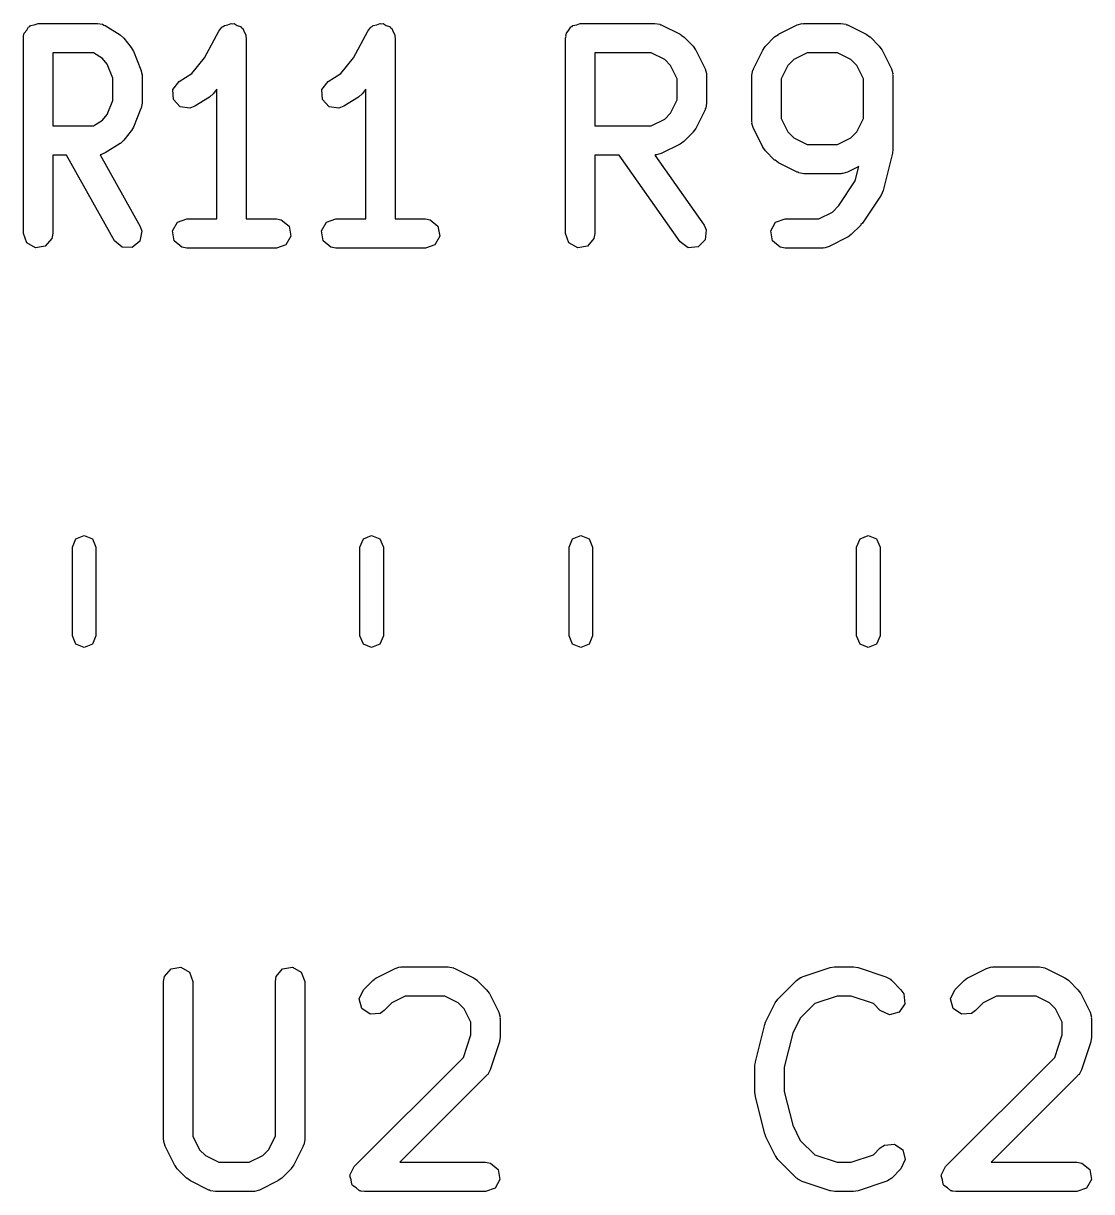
# Model space of a CAD drawing. Extents: x 32 to 173, y -120 to -34.
# Drawn here: x 159.48 to 164.94, y -53.36 to -47.39 of the extents above; entities that cross this region are included whole.
import ezdxf

# ---------------------------------------------------------------- set-up
doc = ezdxf.new("R2010")
doc.units = 0
doc.layers.add('BLACK', color=7, linetype='CONTINUOUS')

msp = doc.modelspace()

# ---------------------------------------------------------------- linework, layer by layer
at = {"layer": 'BLACK', "linetype": 'CONTINUOUS'}
for p, q in [((159.538, -47.3925), (159.557, -47.3858)), ((159.557, -47.3858), (159.861, -47.3858)), ((159.861, -47.3858), (159.887, -47.3903)), ((160.528, -47.3927), (160.545, -47.3859)), ((160.545, -47.3859), (160.552, -47.3884)), ((160.552, -47.3884), (160.56, -47.387)), ((160.56, -47.387), (160.576, -47.3961)), ((161.289, -47.3927), (161.306, -47.3859)), ((161.306, -47.3859), (161.314, -47.3884)), ((161.314, -47.3884), (161.322, -47.387)), ((161.322, -47.387), (161.338, -47.3961)), ((162.312, -47.3925), (162.33, -47.3858)), ((162.33, -47.3858), (162.711, -47.3858)), ((162.711, -47.3858), (162.737, -47.3903)), ((163.439, -47.3937), (163.464, -47.3863)), ((163.464, -47.3863), (163.469, -47.3874)), ((163.469, -47.3874), (163.473, -47.3858)), ((163.473, -47.3858), (163.663, -47.3858)), ((163.663, -47.3858), (163.689, -47.3903)), ((159.483, -47.4478), (159.484, -47.4449)), ((159.483, -47.4511), (159.483, -47.4478)), ((159.484, -47.4449), (159.486, -47.4352)), ((159.486, -47.4352), (159.499, -47.4202)), ((159.499, -47.4202), (159.508, -47.4034)), ((159.508, -47.4034), (159.515, -47.4011)), ((159.515, -47.4011), (159.519, -47.3959)), ((159.519, -47.3959), (159.538, -47.3925)), ((159.887, -47.3903), (159.893, -47.3955)), ((159.893, -47.3955), (159.901, -47.3972)), ((159.901, -47.3972), (159.977, -47.4448)), ((159.977, -47.4448), (159.995, -47.4612)), ((160.408, -47.5622), (160.481, -47.4255)), ((160.481, -47.4255), (160.497, -47.405)), ((160.497, -47.405), (160.504, -47.402)), ((160.504, -47.402), (160.51, -47.3959)), ((160.51, -47.3959), (160.528, -47.3927)), ((160.576, -47.3961), (160.593, -47.4018)), ((160.593, -47.4018), (160.598, -47.4086)), ((160.598, -47.4086), (160.605, -47.4126)), ((160.605, -47.4126), (160.611, -47.4298)), ((160.611, -47.4298), (160.62, -47.4453)), ((160.62, -47.4453), (160.619, -47.4533)), ((161.17, -47.5622), (161.243, -47.4255)), ((161.243, -47.4255), (161.259, -47.405)), ((161.259, -47.405), (161.266, -47.402)), ((161.266, -47.402), (161.271, -47.3959)), ((161.271, -47.3959), (161.289, -47.3927)), ((161.338, -47.3961), (161.355, -47.4018)), ((161.355, -47.4018), (161.359, -47.4086)), ((161.359, -47.4086), (161.366, -47.4126)), ((161.366, -47.4126), (161.373, -47.4298)), ((161.373, -47.4298), (161.382, -47.4453)), ((161.382, -47.4453), (161.381, -47.4533)), ((162.256, -47.4478), (162.258, -47.4449)), ((162.257, -47.4511), (162.256, -47.4478)), ((162.258, -47.4449), (162.259, -47.4352)), ((162.259, -47.4352), (162.272, -47.4202)), ((162.272, -47.4202), (162.282, -47.4034)), ((162.282, -47.4034), (162.288, -47.4011)), ((162.288, -47.4011), (162.292, -47.3959)), ((162.292, -47.3959), (162.312, -47.3925)), ((162.737, -47.3903), (162.74, -47.3932)), ((162.74, -47.3932), (162.744, -47.3937)), ((162.744, -47.3937), (162.84, -47.4414)), ((162.84, -47.4414), (162.858, -47.4547)), ((163.324, -47.4554), (163.343, -47.4425)), ((163.343, -47.4425), (163.344, -47.4414)), ((163.344, -47.4414), (163.439, -47.3937)), ((163.689, -47.3903), (163.692, -47.3932)), ((163.692, -47.3932), (163.697, -47.3937)), ((163.697, -47.3937), (163.792, -47.4414)), ((163.792, -47.4414), (163.81, -47.4547)), ((159.482, -47.4608), (159.483, -47.4511)), ((159.482, -48.4608), (159.482, -47.4608)), ((159.995, -47.4612), (159.996, -47.4616)), ((159.996, -47.4616), (160.034, -47.5092)), ((160.619, -47.4533), (160.622, -47.4608)), ((160.622, -47.4608), (160.622, -48.3858)), ((161.381, -47.4533), (161.384, -47.4608)), ((161.384, -47.4608), (161.384, -48.3858)), ((162.255, -47.4608), (162.257, -47.4511)), ((162.255, -48.4608), (162.255, -47.4608)), ((162.858, -47.4547), (162.859, -47.4554)), ((162.859, -47.4554), (162.907, -47.503)), ((162.907, -47.503), (162.92, -47.5214)), ((163.263, -47.5225), (163.276, -47.5045)), ((163.276, -47.5045), (163.277, -47.503)), ((163.277, -47.503), (163.324, -47.4554)), ((163.81, -47.4547), (163.812, -47.4554)), ((163.812, -47.4554), (163.859, -47.503)), ((163.859, -47.503), (163.872, -47.5214)), ((159.84, -47.5358), (159.632, -47.5358)), ((159.632, -47.5358), (159.632, -47.9096)), ((159.887, -47.5653), (159.84, -47.5358)), ((159.91, -47.5942), (159.887, -47.5653)), ((160.034, -47.5092), (160.043, -47.5262)), ((160.043, -47.5262), (160.045, -47.5282)), ((160.045, -47.5282), (160.083, -47.6234)), ((160.344, -47.6421), (160.408, -47.5622)), ((161.106, -47.6421), (161.17, -47.5622)), ((162.693, -47.5358), (162.405, -47.5358)), ((162.405, -47.5358), (162.405, -47.9096)), ((162.762, -47.5701), (162.693, -47.5358)), ((162.92, -47.5214), (162.921, -47.5225)), ((162.921, -47.5225), (162.968, -47.6178)), ((163.215, -47.6178), (163.263, -47.5225)), ((163.49, -47.5358), (163.422, -47.5701)), ((163.646, -47.5358), (163.49, -47.5358)), ((163.714, -47.5701), (163.646, -47.5358)), ((163.872, -47.5214), (163.873, -47.5225)), ((163.873, -47.5225), (163.921, -47.6178)), ((159.939, -47.6657), (159.91, -47.5942)), ((160.083, -47.6234), (160.089, -47.6489)), ((162.792, -47.6005), (162.762, -47.5701)), ((162.826, -47.669), (162.792, -47.6005)), ((162.968, -47.6178), (162.976, -47.6427)), ((163.207, -47.6513), (163.212, -47.6256)), ((163.212, -47.6256), (163.215, -47.6222)), ((163.215, -47.6222), (163.215, -47.6178)), ((163.392, -47.6005), (163.357, -47.669)), ((163.422, -47.5701), (163.392, -47.6005)), ((163.744, -47.6005), (163.714, -47.5701)), ((163.779, -47.669), (163.744, -47.6005)), ((163.921, -47.6178), (163.928, -47.6427)), ((159.939, -47.7797), (159.939, -47.6657)), ((160.089, -47.6489), (160.088, -47.6501)), ((160.088, -47.6501), (160.089, -47.6513)), ((160.089, -47.6513), (160.089, -47.7942)), ((160.247, -47.7234), (160.279, -47.6829)), ((160.279, -47.6829), (160.344, -47.6421)), ((161.009, -47.7234), (161.041, -47.6829)), ((161.041, -47.6829), (161.106, -47.6421)), ((162.826, -47.7764), (162.826, -47.669)), ((162.976, -47.6427), (162.975, -47.6471)), ((162.975, -47.6471), (162.976, -47.6513)), ((162.976, -47.6513), (162.976, -47.7942)), ((163.207, -47.8894), (163.207, -47.6513)), ((163.357, -47.669), (163.357, -47.8717)), ((163.779, -47.8717), (163.779, -47.669)), ((163.928, -47.6427), (163.927, -47.6471)), ((163.927, -47.6471), (163.929, -47.6513)), ((163.929, -47.6513), (163.929, -48.0322)), ((160.249, -47.7746), (160.247, -47.7234)), ((160.453, -47.7458), (160.435, -47.7619)), ((160.472, -47.7222), (160.453, -47.7458)), ((160.472, -48.3858), (160.472, -47.7222)), ((161.011, -47.7746), (161.009, -47.7234)), ((161.215, -47.7458), (161.197, -47.7619)), ((161.234, -47.7222), (161.215, -47.7458)), ((161.234, -48.3858), (161.234, -47.7222)), ((159.91, -47.8512), (159.939, -47.7797)), ((160.089, -47.7942), (160.084, -47.8198)), ((160.283, -47.8128), (160.249, -47.7746)), ((160.434, -47.7625), (160.358, -47.8101)), ((160.435, -47.7619), (160.434, -47.7625)), ((161.045, -47.8128), (161.011, -47.7746)), ((161.196, -47.7625), (161.12, -47.8101)), ((161.197, -47.7619), (161.196, -47.7625)), ((162.792, -47.845), (162.826, -47.7764)), ((162.976, -47.7942), (162.972, -47.8198)), ((159.887, -47.8802), (159.91, -47.8512)), ((160.083, -47.822), (160.045, -47.9172)), ((160.084, -47.8198), (160.083, -47.8208)), ((160.083, -47.8208), (160.083, -47.822)), ((160.334, -47.8199), (160.283, -47.8128)), ((160.358, -47.8101), (160.334, -47.8199)), ((161.096, -47.8199), (161.045, -47.8128)), ((161.12, -47.8101), (161.096, -47.8199)), ((162.762, -47.8754), (162.792, -47.845)), ((162.968, -47.8277), (162.921, -47.9229)), ((162.969, -47.8232), (162.968, -47.8277)), ((162.972, -47.8198), (162.969, -47.8232)), ((159.632, -47.9096), (159.84, -47.9096)), ((159.84, -47.9096), (159.887, -47.8802)), ((160.045, -47.9172), (160.035, -47.9337)), ((162.405, -47.9096), (162.693, -47.9096)), ((162.693, -47.9096), (162.762, -47.8754)), ((162.921, -47.9229), (162.907, -47.9409)), ((163.209, -47.8936), (163.207, -47.8894)), ((163.208, -47.898), (163.209, -47.8936)), ((163.215, -47.9229), (163.208, -47.898)), ((163.263, -48.0182), (163.215, -47.9229)), ((163.357, -47.8717), (163.392, -47.9402)), ((163.744, -47.9402), (163.779, -47.8717)), ((159.996, -47.9839), (159.978, -48)), ((160.034, -47.9362), (159.996, -47.9839)), ((160.035, -47.9337), (160.034, -47.9362)), ((162.907, -47.9424), (162.859, -47.99)), ((162.907, -47.9409), (162.907, -47.9424)), ((163.392, -47.9402), (163.422, -47.9706)), ((163.422, -47.9706), (163.49, -48.0049)), ((163.646, -48.0049), (163.714, -47.9706)), ((163.714, -47.9706), (163.744, -47.9402)), ((159.977, -48.0006), (159.901, -48.0482)), ((159.978, -48), (159.977, -48.0006)), ((162.84, -48.0041), (162.744, -48.0517)), ((162.841, -48.0029), (162.84, -48.0041)), ((162.859, -47.99), (162.841, -48.0029)), ((163.264, -48.0193), (163.263, -48.0182)), ((163.277, -48.0377), (163.264, -48.0193)), ((163.324, -48.0853), (163.277, -48.0377)), ((163.49, -48.0049), (163.646, -48.0049)), ((163.929, -48.0322), (163.926, -48.047)), ((163.926, -48.047), (163.926, -48.0504)), ((159.703, -48.0596), (159.632, -48.0596)), ((159.632, -48.0596), (159.632, -48.4608)), ((159.948, -48.4975), (159.703, -48.0596)), ((159.877, -48.058), (159.874, -48.0576)), ((159.874, -48.0576), (160.079, -48.4242)), ((159.901, -48.0482), (159.877, -48.058)), ((162.529, -48.0596), (162.405, -48.0596)), ((162.405, -48.0596), (162.405, -48.4608)), ((162.84, -48.5038), (162.529, -48.0596)), ((162.715, -48.0581), (162.712, -48.0593)), ((162.712, -48.0593), (162.963, -48.4178)), ((162.719, -48.0591), (162.715, -48.0581)), ((162.744, -48.0517), (162.719, -48.0591)), ((163.326, -48.086), (163.324, -48.0853)), ((163.344, -48.0993), (163.326, -48.086)), ((163.439, -48.1469), (163.344, -48.0993)), ((163.926, -48.0504), (163.879, -48.2409)), ((163.444, -48.1475), (163.439, -48.1469)), ((163.447, -48.1503), (163.444, -48.1475)), ((163.473, -48.1549), (163.447, -48.1503)), ((163.663, -48.1549), (163.473, -48.1549)), ((163.667, -48.1533), (163.663, -48.1549)), ((163.672, -48.1544), (163.667, -48.1533)), ((163.697, -48.1469), (163.672, -48.1544)), ((163.755, -48.1178), (163.697, -48.1469)), ((163.736, -48.1919), (163.755, -48.1178)), ((163.653, -48.3178), (163.736, -48.1919)), ((163.868, -48.2643), (163.773, -48.4072)), ((163.869, -48.2639), (163.868, -48.2643)), ((163.879, -48.2409), (163.869, -48.2639)), ((163.619, -48.3516), (163.653, -48.3178)), ((160.245, -48.4478), (160.27, -48.4034)), ((160.27, -48.4034), (160.318, -48.3858)), ((160.318, -48.3858), (160.472, -48.3858)), ((160.622, -48.3858), (160.776, -48.3858)), ((160.776, -48.3858), (160.801, -48.3903)), ((160.801, -48.3903), (160.841, -48.4233)), ((161.007, -48.4478), (161.032, -48.4034)), ((161.032, -48.4034), (161.08, -48.3858)), ((161.08, -48.3858), (161.234, -48.3858)), ((161.384, -48.3858), (161.538, -48.3858)), ((161.538, -48.3858), (161.563, -48.3903)), ((161.563, -48.3903), (161.602, -48.4233)), ((163.304, -48.4478), (163.329, -48.4034)), ((163.329, -48.4034), (163.378, -48.3858)), ((163.378, -48.3858), (163.55, -48.3858)), ((163.55, -48.3858), (163.619, -48.3516)), ((159.499, -48.509), (159.482, -48.4608)), ((159.632, -48.4608), (159.627, -48.4865)), ((160.088, -48.4488), (160.078, -48.4992)), ((160.079, -48.4242), (160.088, -48.4488)), ((160.254, -48.4983), (160.245, -48.4478)), ((160.841, -48.4233), (160.849, -48.4738)), ((161.015, -48.4983), (161.007, -48.4478)), ((161.602, -48.4233), (161.611, -48.4738)), ((162.272, -48.509), (162.255, -48.4608)), ((162.405, -48.4608), (162.4, -48.4865)), ((162.963, -48.4178), (162.974, -48.4414)), ((162.974, -48.4414), (162.969, -48.4925)), ((163.313, -48.4983), (163.304, -48.4478)), ((163.764, -48.4186), (163.716, -48.4662)), ((163.765, -48.4154), (163.764, -48.4186)), ((163.773, -48.4072), (163.765, -48.4154)), ((159.544, -48.5347), (159.499, -48.509)), ((159.627, -48.4865), (159.594, -48.5258)), ((159.987, -48.531), (159.948, -48.4975)), ((160.078, -48.4992), (160.038, -48.5316)), ((160.293, -48.5313), (160.254, -48.4983)), ((160.824, -48.5183), (160.776, -48.5358)), ((160.849, -48.4738), (160.824, -48.5183)), ((161.055, -48.5313), (161.015, -48.4983)), ((161.586, -48.5183), (161.538, -48.5358)), ((161.611, -48.4738), (161.586, -48.5183)), ((162.317, -48.5347), (162.272, -48.509)), ((162.4, -48.4865), (162.367, -48.5258)), ((162.882, -48.5333), (162.84, -48.5038)), ((162.969, -48.4925), (162.933, -48.5288)), ((163.352, -48.5313), (163.313, -48.4983)), ((163.697, -48.4803), (163.602, -48.5279)), ((163.698, -48.4791), (163.697, -48.4803)), ((163.716, -48.4662), (163.698, -48.4791)), ((159.594, -48.5258), (159.544, -48.5347)), ((160.038, -48.5316), (159.987, -48.531)), ((160.318, -48.5358), (160.293, -48.5313)), ((160.776, -48.5358), (160.318, -48.5358)), ((161.08, -48.5358), (161.055, -48.5313)), ((161.538, -48.5358), (161.08, -48.5358)), ((162.367, -48.5258), (162.317, -48.5347)), ((162.933, -48.5288), (162.882, -48.5333)), ((163.378, -48.5358), (163.352, -48.5313)), ((163.568, -48.5358), (163.378, -48.5358)), ((163.572, -48.5343), (163.568, -48.5358)), ((163.577, -48.5353), (163.572, -48.5343)), ((163.602, -48.5279), (163.577, -48.5353)), ((159.751, -50.0225), (159.793, -50.0049)), ((159.793, -50.0049), (159.835, -50.0225)), ((161.221, -50.0225), (161.263, -50.0049)), ((161.263, -50.0049), (161.305, -50.0225)), ((162.291, -50.0225), (162.333, -50.0049)), ((162.333, -50.0049), (162.375, -50.0225)), ((163.761, -50.0225), (163.803, -50.0049)), ((163.803, -50.0049), (163.845, -50.0225)), ((159.733, -50.0649), (159.751, -50.0225)), ((159.733, -50.5191), (159.733, -50.0649)), ((159.835, -50.0225), (159.853, -50.0649)), ((159.853, -50.0649), (159.853, -50.5191)), ((161.203, -50.0649), (161.221, -50.0225)), ((161.203, -50.5191), (161.203, -50.0649)), ((161.305, -50.0225), (161.323, -50.0649)), ((161.323, -50.0649), (161.323, -50.5191)), ((162.273, -50.0649), (162.291, -50.0225)), ((162.273, -50.5191), (162.273, -50.0649)), ((162.375, -50.0225), (162.393, -50.0649)), ((162.393, -50.0649), (162.393, -50.5191)), ((163.743, -50.0649), (163.761, -50.0225)), ((163.743, -50.5191), (163.743, -50.0649)), ((163.845, -50.0225), (163.863, -50.0649)), ((163.863, -50.0649), (163.863, -50.5191)), ((159.751, -50.5615), (159.733, -50.5191)), ((159.853, -50.5191), (159.835, -50.5615)), ((161.221, -50.5615), (161.203, -50.5191)), ((161.323, -50.5191), (161.305, -50.5615)), ((162.291, -50.5615), (162.273, -50.5191)), ((162.393, -50.5191), (162.375, -50.5615)), ((163.761, -50.5615), (163.743, -50.5191)), ((163.863, -50.5191), (163.845, -50.5615)), ((159.793, -50.5791), (159.751, -50.5615)), ((159.835, -50.5615), (159.793, -50.5791)), ((161.263, -50.5791), (161.221, -50.5615)), ((161.305, -50.5615), (161.263, -50.5791)), ((162.333, -50.5791), (162.291, -50.5615)), ((162.375, -50.5615), (162.333, -50.5791)), ((163.803, -50.5791), (163.761, -50.5615)), ((163.845, -50.5615), (163.803, -50.5791)), ((160.204, -52.2612), (160.237, -52.2219)), ((160.237, -52.2219), (160.287, -52.213)), ((160.287, -52.213), (160.332, -52.2386)), ((160.775, -52.2612), (160.808, -52.2219)), ((160.808, -52.2219), (160.859, -52.213)), ((160.859, -52.213), (160.903, -52.2386)), ((161.288, -52.2674), (161.383, -52.2197)), ((161.383, -52.2197), (161.408, -52.2123)), ((161.408, -52.2123), (161.413, -52.2134)), ((161.413, -52.2134), (161.417, -52.2118)), ((161.417, -52.2118), (161.655, -52.2118)), ((161.655, -52.2118), (161.681, -52.2163)), ((161.681, -52.2163), (161.684, -52.2192)), ((161.684, -52.2192), (161.689, -52.2197)), ((161.689, -52.2197), (161.784, -52.2674)), ((163.465, -52.2633), (163.608, -52.2157)), ((163.608, -52.2157), (163.63, -52.2124)), ((163.63, -52.2124), (163.632, -52.2118)), ((163.632, -52.2118), (163.727, -52.2118)), ((163.727, -52.2118), (163.749, -52.2157)), ((163.749, -52.2157), (163.751, -52.2157)), ((163.751, -52.2157), (163.893, -52.2633)), ((164.312, -52.2674), (164.408, -52.2197)), ((164.408, -52.2197), (164.433, -52.2123)), ((164.433, -52.2123), (164.437, -52.2134)), ((164.437, -52.2134), (164.441, -52.2118)), ((164.441, -52.2118), (164.679, -52.2118)), ((164.679, -52.2118), (164.705, -52.2163)), ((164.705, -52.2163), (164.708, -52.2192)), ((164.708, -52.2192), (164.713, -52.2197)), ((164.713, -52.2197), (164.808, -52.2674)), ((160.199, -52.2868), (160.204, -52.2612)), ((160.199, -53.0963), (160.199, -52.2868)), ((160.332, -52.2386), (160.349, -52.2868)), ((160.349, -52.2868), (160.349, -53.0786)), ((160.771, -52.2868), (160.775, -52.2612)), ((160.771, -53.0786), (160.771, -52.2868)), ((160.903, -52.2386), (160.921, -52.2868)), ((160.921, -52.2868), (160.921, -53.0963)), ((161.221, -52.329), (161.269, -52.2814)), ((161.269, -52.2814), (161.287, -52.2685)), ((161.287, -52.2685), (161.288, -52.2674)), ((161.784, -52.2674), (161.802, -52.2807)), ((161.802, -52.2807), (161.803, -52.2814)), ((161.803, -52.2814), (161.851, -52.329)), ((163.34, -52.3766), (163.436, -52.2814)), ((163.436, -52.2814), (163.457, -52.2665)), ((163.457, -52.2665), (163.462, -52.2661)), ((163.462, -52.2661), (163.465, -52.2633)), ((163.893, -52.2633), (163.916, -52.2757)), ((163.916, -52.2757), (163.919, -52.2795)), ((163.919, -52.2795), (163.923, -52.2814)), ((163.923, -52.2814), (163.97, -52.329)), ((164.245, -52.329), (164.293, -52.2814)), ((164.293, -52.2814), (164.311, -52.2685)), ((164.311, -52.2685), (164.312, -52.2674)), ((164.808, -52.2674), (164.826, -52.2807)), ((164.826, -52.2807), (164.828, -52.2814)), ((164.828, -52.2814), (164.875, -52.329)), ((161.199, -52.3755), (161.221, -52.329)), ((161.851, -52.329), (161.864, -52.3474)), ((161.864, -52.3474), (161.865, -52.3485)), ((161.865, -52.3485), (161.913, -52.4438)), ((163.97, -52.329), (163.985, -52.3504)), ((164.224, -52.3755), (164.245, -52.329)), ((164.875, -52.329), (164.888, -52.3474)), ((164.888, -52.3474), (164.889, -52.3485)), ((164.889, -52.3485), (164.937, -52.4438)), ((161.213, -52.4251), (161.199, -52.3755)), ((161.366, -52.3961), (161.327, -52.4351)), ((161.435, -52.3618), (161.366, -52.3961)), ((161.637, -52.3618), (161.435, -52.3618)), ((161.706, -52.3961), (161.637, -52.3618)), ((161.736, -52.4265), (161.706, -52.3961)), ((163.279, -52.4914), (163.326, -52.3961)), ((163.326, -52.3961), (163.34, -52.3781)), ((163.34, -52.3781), (163.34, -52.3766)), ((163.529, -52.4), (163.455, -52.4741)), ((163.644, -52.3618), (163.529, -52.4)), ((163.715, -52.3618), (163.644, -52.3618)), ((163.829, -52.4), (163.715, -52.3618)), ((163.864, -52.4351), (163.829, -52.4)), ((163.99, -52.4015), (163.96, -52.4435)), ((163.985, -52.3504), (163.99, -52.4015)), ((164.237, -52.4251), (164.224, -52.3755)), ((164.39, -52.3961), (164.351, -52.4351)), ((164.459, -52.3618), (164.39, -52.3961)), ((164.662, -52.3618), (164.459, -52.3618)), ((164.73, -52.3961), (164.662, -52.3618)), ((164.76, -52.4265), (164.73, -52.3961)), ((161.255, -52.4545), (161.213, -52.4251)), ((161.306, -52.45), (161.255, -52.4545)), ((161.327, -52.4351), (161.306, -52.45)), ((161.771, -52.495), (161.736, -52.4265)), ((161.913, -52.4438), (161.92, -52.4687)), ((161.92, -52.4687), (161.919, -52.4731)), ((163.911, -52.4568), (163.864, -52.4351)), ((163.96, -52.4435), (163.911, -52.4568)), ((164.279, -52.4545), (164.237, -52.4251)), ((164.33, -52.45), (164.279, -52.4545)), ((164.351, -52.4351), (164.33, -52.45)), ((164.795, -52.495), (164.76, -52.4265)), ((164.937, -52.4438), (164.944, -52.4687)), ((164.944, -52.4687), (164.943, -52.4731)), ((161.771, -52.5604), (161.771, -52.495)), ((161.919, -52.4731), (161.921, -52.4773)), ((161.921, -52.4773), (161.921, -52.5725)), ((163.226, -52.6972), (163.273, -52.5067)), ((163.273, -52.5067), (163.278, -52.4949)), ((163.278, -52.4949), (163.279, -52.4914)), ((163.455, -52.4741), (163.417, -52.5511)), ((164.795, -52.5604), (164.795, -52.495)), ((164.943, -52.4731), (164.945, -52.4773)), ((164.945, -52.4773), (164.945, -52.5725)), ((161.732, -52.6749), (161.771, -52.5604)), ((161.921, -52.5725), (161.917, -52.5946)), ((163.417, -52.5511), (163.373, -52.7246)), ((164.757, -52.6749), (164.795, -52.5604)), ((164.945, -52.5725), (164.941, -52.5946)), ((161.917, -52.5963), (161.869, -52.7391)), ((161.917, -52.5946), (161.917, -52.5963)), ((164.941, -52.5963), (164.893, -52.7391)), ((164.941, -52.5946), (164.941, -52.5963)), ((161.173, -53.2338), (161.732, -52.6749)), ((163.223, -52.7154), (163.226, -52.7006)), ((163.226, -52.7006), (163.226, -52.6972)), ((164.198, -53.2338), (164.757, -52.6749)), ((161.853, -52.7644), (161.851, -52.7684)), ((161.857, -52.762), (161.853, -52.7644)), ((161.869, -52.7391), (161.857, -52.762)), ((163.223, -52.8582), (163.223, -52.7154)), ((163.373, -52.7246), (163.373, -52.849)), ((164.877, -52.7644), (164.875, -52.7684)), ((164.881, -52.762), (164.877, -52.7644)), ((164.893, -52.7391), (164.881, -52.762)), ((161.851, -52.7684), (161.408, -53.2118)), ((164.875, -52.7684), (164.432, -53.2118)), ((163.224, -52.8615), (163.223, -52.8582)), ((163.226, -52.8764), (163.224, -52.8615)), ((163.273, -53.0669), (163.226, -52.8764)), ((163.373, -52.849), (163.417, -53.0225)), ((163.417, -53.0225), (163.455, -53.0995)), ((160.201, -53.1006), (160.199, -53.0963)), ((160.2, -53.1049), (160.201, -53.1006)), ((160.207, -53.1299), (160.2, -53.1049)), ((160.349, -53.0786), (160.383, -53.1472)), ((160.736, -53.1472), (160.771, -53.0786)), ((160.916, -53.122), (160.913, -53.1254)), ((160.913, -53.1254), (160.913, -53.1299)), ((160.921, -53.0963), (160.916, -53.122)), ((163.275, -53.0699), (163.273, -53.0669)), ((163.279, -53.0823), (163.275, -53.0699)), ((163.326, -53.1775), (163.279, -53.0823)), ((163.455, -53.0995), (163.529, -53.1736)), ((163.864, -53.1385), (163.886, -53.1236)), ((163.886, -53.1236), (163.937, -53.1191)), ((163.937, -53.1191), (163.979, -53.1486)), ((160.255, -53.2251), (160.207, -53.1299)), ((160.383, -53.1472), (160.414, -53.1776)), ((160.414, -53.1776), (160.482, -53.2118)), ((160.637, -53.2118), (160.706, -53.1776)), ((160.706, -53.1776), (160.736, -53.1472)), ((160.913, -53.1299), (160.865, -53.2251)), ((163.328, -53.1786), (163.326, -53.1775)), ((163.34, -53.197), (163.328, -53.1786)), ((163.529, -53.1736), (163.644, -53.2118)), ((163.715, -53.2118), (163.829, -53.1736)), ((163.829, -53.1736), (163.864, -53.1385)), ((163.979, -53.1486), (163.992, -53.1981)), ((160.256, -53.2262), (160.255, -53.2251)), ((160.269, -53.2446), (160.256, -53.2262)), ((160.316, -53.2922), (160.269, -53.2446)), ((160.482, -53.2118), (160.637, -53.2118)), ((160.851, -53.2446), (160.803, -53.2922)), ((160.852, -53.2431), (160.851, -53.2446)), ((160.865, -53.2251), (160.852, -53.2431)), ((161.164, -53.2542), (161.173, -53.2338)), ((161.408, -53.2118), (161.846, -53.2118)), ((161.846, -53.2118), (161.871, -53.2163)), ((161.871, -53.2163), (161.91, -53.2493)), ((163.436, -53.2922), (163.34, -53.197)), ((163.644, -53.2118), (163.715, -53.2118)), ((163.97, -53.2446), (163.923, -53.2922)), ((163.992, -53.1981), (163.97, -53.2446)), ((164.188, -53.2542), (164.198, -53.2338)), ((164.432, -53.2118), (164.87, -53.2118)), ((164.87, -53.2118), (164.895, -53.2163)), ((164.895, -53.2163), (164.935, -53.2493)), ((160.318, -53.2929), (160.316, -53.2922)), ((160.336, -53.3063), (160.318, -53.2929)), ((160.785, -53.3051), (160.784, -53.3063)), ((160.803, -53.2922), (160.785, -53.3051)), ((161.152, -53.2803), (161.153, -53.2772)), ((161.158, -53.3021), (161.152, -53.2803)), ((161.153, -53.2738), (161.164, -53.2542)), ((161.153, -53.2772), (161.153, -53.2738)), ((161.162, -53.3243), (161.158, -53.3021)), ((161.919, -53.2998), (161.894, -53.3443)), ((161.91, -53.2493), (161.919, -53.2998)), ((163.44, -53.2941), (163.436, -53.2922)), ((163.442, -53.2979), (163.44, -53.2941)), ((163.465, -53.3104), (163.442, -53.2979)), ((163.923, -53.2922), (163.901, -53.3072)), ((164.176, -53.2803), (164.177, -53.2772)), ((164.182, -53.3021), (164.176, -53.2803)), ((164.177, -53.2738), (164.188, -53.2542)), ((164.177, -53.2772), (164.177, -53.2738)), ((164.186, -53.3243), (164.182, -53.3021)), ((164.944, -53.2998), (164.918, -53.3443)), ((164.935, -53.2493), (164.944, -53.2998)), ((160.431, -53.3539), (160.336, -53.3063)), ((160.435, -53.3544), (160.431, -53.3539)), ((160.439, -53.3573), (160.435, -53.3544)), ((160.465, -53.3618), (160.439, -53.3573)), ((160.655, -53.3618), (160.465, -53.3618)), ((160.659, -53.3603), (160.655, -53.3618)), ((160.664, -53.3613), (160.659, -53.3603)), ((160.689, -53.3539), (160.664, -53.3613)), ((160.784, -53.3063), (160.689, -53.3539)), ((161.164, -53.3265), (161.162, -53.3243)), ((161.165, -53.3298), (161.164, -53.3265)), ((161.184, -53.3428), (161.165, -53.3298)), ((161.201, -53.3573), (161.184, -53.3428)), ((161.205, -53.3581), (161.201, -53.3573)), ((161.207, -53.3593), (161.205, -53.3581)), ((161.21, -53.359), (161.207, -53.3593)), ((161.226, -53.3618), (161.21, -53.359)), ((161.846, -53.3618), (161.226, -53.3618)), ((161.894, -53.3443), (161.846, -53.3618)), ((163.608, -53.358), (163.465, -53.3104)), ((163.61, -53.3579), (163.608, -53.358)), ((163.632, -53.3618), (163.61, -53.3579)), ((163.727, -53.3618), (163.632, -53.3618)), ((163.728, -53.3613), (163.727, -53.3618)), ((163.751, -53.358), (163.728, -53.3613)), ((163.893, -53.3104), (163.751, -53.358)), ((163.897, -53.3076), (163.893, -53.3104)), ((163.901, -53.3072), (163.897, -53.3076)), ((164.188, -53.3265), (164.186, -53.3243)), ((164.189, -53.3298), (164.188, -53.3265)), ((164.208, -53.3428), (164.189, -53.3298)), ((164.225, -53.3573), (164.208, -53.3428)), ((164.23, -53.3581), (164.225, -53.3573)), ((164.231, -53.3593), (164.23, -53.3581)), ((164.235, -53.359), (164.231, -53.3593)), ((164.251, -53.3618), (164.235, -53.359)), ((164.87, -53.3618), (164.251, -53.3618)), ((164.918, -53.3443), (164.87, -53.3618))]:
    msp.add_line(p, q, dxfattribs=at)

doc.saveas('drawing.dxf')
